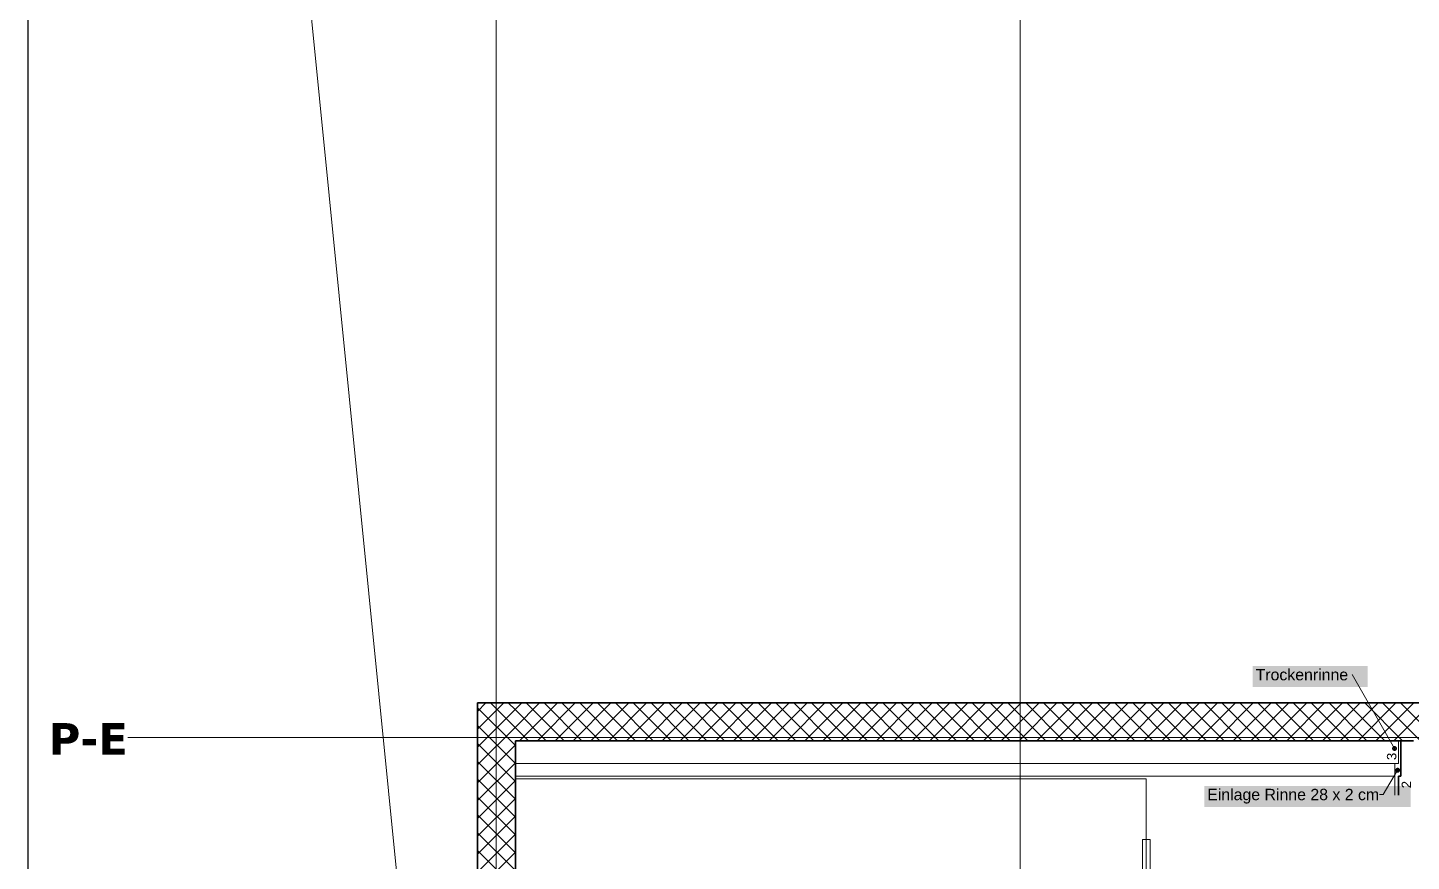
# Model space of a CAD drawing. Extents: x -1067 to 613, y -179 to 712.
# Drawn here: x -1062.4 to -843.1, y 80.3 to 212.4 of the extents above; entities that cross this region are included whole.
import ezdxf
from ezdxf.lldxf.tags import DXFTag

# ---------------------------------------------------------------- set-up
doc = ezdxf.new("R2010")
doc.units = 0
doc.layers.get('0').update_dxf_attribs({"lineweight": 13})
for name, color, linetype, lineweight, true_color in [('A-DETL-____-OTLN', 5, 'Continuous', 9, 0x0000ff), ('EL01_WAN_Leuchten', 7, 'Continuous', 13, 0x0080ff), ('S-GRID-____-IDEN', 7, 'Continuous', 9, 0x5555aa)]:
    doc.layers.add(name, color=color, linetype=linetype, lineweight=lineweight, true_color=true_color)
for name, color, linetype, lineweight in [('A-FLOR-____-OTLN', 7, 'Continuous', 9), ('A-WALL-____-MCUT', 7, 'Continuous', 35), ('A-WALL-____-PATT', 7, 'Continuous', 35), ('C-PRKG-____-OTLN', 7, 'Continuous', 9), ('S-GRID-____-OTLN', 7, 'Continuous', 5), ('Text', 7, 'Continuous', 5)]:
    doc.layers.add(name, color=color, linetype=linetype, lineweight=lineweight)
doc.styles.get("Standard").update_dxf_attribs({"font": 'arial.ttf'})
tags = doc.linetypes.add('_Rasterlinie_', pattern=[0.375, 0.2, -0.05, 0.075, -0.05]).pattern_tags.tags
tags[10:11] = [DXFTag(74, 4), DXFTag(75, 0), DXFTag(340, '0'), DXFTag(46, 1.0), DXFTag(50, 0.0), DXFTag(44, 0.0), DXFTag(45, 0.0)]
tags[8:9] = [DXFTag(74, 4), DXFTag(75, 0), DXFTag(340, '0'), DXFTag(46, 1.0), DXFTag(50, 0.0), DXFTag(44, 0.0), DXFTag(45, 0.0)]
tags[6:7] = [DXFTag(74, 4), DXFTag(75, 0), DXFTag(340, '0'), DXFTag(46, 1.0), DXFTag(50, 0.0), DXFTag(44, 0.0), DXFTag(45, 0.0)]
tags[4:5] = [DXFTag(74, 4), DXFTag(75, 0), DXFTag(340, '0'), DXFTag(46, 1.0), DXFTag(50, 0.0), DXFTag(44, 0.0), DXFTag(45, 0.0)]
tags = doc.linetypes.add('_Strichliert - Fein_', pattern=[0.15, 0.1, -0.05]).pattern_tags.tags
tags[6:7] = [DXFTag(74, 4), DXFTag(75, 0), DXFTag(340, '0'), DXFTag(46, 1.0), DXFTag(50, 0.0), DXFTag(44, 0.0), DXFTag(45, 0.0)]
tags[4:5] = [DXFTag(74, 4), DXFTag(75, 0), DXFTag(340, '0'), DXFTag(46, 1.0), DXFTag(50, 0.0), DXFTag(44, 0.0), DXFTag(45, 0.0)]
tags = doc.linetypes.add('Gestrichelt', pattern=[0.1, 0.05, -0.05]).pattern_tags.tags
tags[6:7] = [DXFTag(74, 4), DXFTag(75, 0), DXFTag(340, '0'), DXFTag(46, 1.0), DXFTag(50, 0.0), DXFTag(44, 0.0), DXFTag(45, 0.0)]
tags[4:5] = [DXFTag(74, 4), DXFTag(75, 0), DXFTag(340, '0'), DXFTag(46, 1.0), DXFTag(50, 0.0), DXFTag(44, 0.0), DXFTag(45, 0.0)]

# ---------------------------------------------------------------- blocks, each defined once
blk = doc.blocks.new('Referenz-A0UJ3194XE', base_point=(-1062.18, -175.86))
at = {"layer": 'A-DETL-____-OTLN', "color": 0, "linetype": '_Strichliert - Fein_', "ltscale": 0.13}
blk.add_line((-1035.16, 392.26), (-979.08, -171.09), dxfattribs=at)
at = {"layer": 'A-DETL-____-OTLN', "color": 0, "linetype": 'Continuous', "ltscale": 0.13}
for p, q in [((-845.1, 95.79), (-845.1, 99.38)), ((-845.7, 90.78), (-845.7, 95.79)), ((-845.7, 95.79), (-845.1, 95.79))]:
    blk.add_line(p, q, dxfattribs=at)
at = {"layer": 'A-DETL-____-OTLN', "color": 0, "linetype": 'Continuous', "lineweight": 35, "ltscale": 0.35}
for p, q in [((-845.1, 99.38), (-842.7, 99.38)), ((-844.7, 93.78), (-844.7, 99.38)), ((-845.1, 90.78), (-845.1, 93.78)), ((-845.1, 93.78), (-844.7, 93.78))]:
    blk.add_line(p, q, dxfattribs=at)
at = {"layer": 'A-DETL-____-OTLN', "color": 0, "linetype": 'Gestrichelt', "ltscale": 0.13}
blk.add_line((-845.7, 93.76), (-985.1, 93.76), dxfattribs=at)
at = {"layer": 'A-FLOR-____-OTLN', "color": 0, "linetype": 'Continuous', "ltscale": 0.13}
for p, q in [((-845.1, 99.36), (-985.1, 99.36)), ((-845.7, 95.78), (-985.1, 95.78))]:
    blk.add_line(p, q, dxfattribs=at)
at = {"layer": 'A-WALL-____-MCUT', "color": 0, "linetype": 'Continuous', "ltscale": 0.35}
for p, q in [((-691.1, 105.38), (-991.1, 105.38)), ((-991.1, 105.38), (-991.1, -171.09)), ((-985.1, 99.38), (-845.1, 99.38)), ((-985.1, -171.09), (-985.1, 99.38))]:
    blk.add_line(p, q, dxfattribs=at)
at = {"layer": 'A-WALL-____-PATT', "color": 0, "linetype": 'Continuous', "lineweight": 9, "ltscale": 0.13}
for p, q in [((-991.1, 104.03), (-989.76, 105.38)), ((-991.1, 101.21), (-986.93, 105.38)), ((-985.1, 101.43), (-989.04, 105.38)), ((-985.1, 104.26), (-986.22, 105.38)), ((-985.1, 104.38), (-984.1, 105.38)), ((-985.1, 101.55), (-981.27, 105.38)), ((-984.44, 99.38), (-978.44, 105.38)), ((-977.39, 99.38), (-983.39, 105.38)), ((-981.61, 99.38), (-975.61, 105.38)), ((-974.56, 99.38), (-980.56, 105.38)), ((-978.79, 99.38), (-972.79, 105.38)), ((-971.73, 99.38), (-977.73, 105.38)), ((-975.96, 99.38), (-969.96, 105.38)), ((-968.9, 99.38), (-974.9, 105.38)), ((-973.13, 99.38), (-967.13, 105.38)), ((-966.07, 99.38), (-972.07, 105.38)), ((-970.3, 99.38), (-964.3, 105.38)), ((-963.25, 99.38), (-969.25, 105.38)), ((-967.47, 99.38), (-961.47, 105.38)), ((-960.42, 99.38), (-966.42, 105.38)), ((-964.64, 99.38), (-958.64, 105.38)), ((-957.59, 99.38), (-963.59, 105.38)), ((-961.81, 99.38), (-955.81, 105.38)), ((-954.76, 99.38), (-960.76, 105.38)), ((-958.99, 99.38), (-952.99, 105.38)), ((-951.93, 99.38), (-957.93, 105.38)), ((-956.16, 99.38), (-950.16, 105.38)), ((-949.1, 99.38), (-955.1, 105.38)), ((-953.33, 99.38), (-947.33, 105.38)), ((-946.27, 99.38), (-952.27, 105.38)), ((-950.5, 99.38), (-944.5, 105.38)), ((-943.45, 99.38), (-949.45, 105.38)), ((-947.67, 99.38), (-941.67, 105.38)), ((-940.62, 99.38), (-946.62, 105.38)), ((-944.84, 99.38), (-938.84, 105.38)), ((-937.79, 99.38), (-943.79, 105.38)), ((-942.02, 99.38), (-936.02, 105.38)), ((-934.96, 99.38), (-940.96, 105.38)), ((-939.19, 99.38), (-933.19, 105.38)), ((-932.13, 99.38), (-938.13, 105.38)), ((-936.36, 99.38), (-930.36, 105.38)), ((-929.3, 99.38), (-935.3, 105.38)), ((-933.53, 99.38), (-927.53, 105.38)), ((-926.48, 99.38), (-932.48, 105.38)), ((-930.7, 99.38), (-924.7, 105.38)), ((-923.65, 99.38), (-929.65, 105.38)), ((-927.87, 99.38), (-921.87, 105.38)), ((-920.82, 99.38), (-926.82, 105.38)), ((-925.05, 99.38), (-919.05, 105.38)), ((-917.99, 99.38), (-923.99, 105.38)), ((-922.22, 99.38), (-916.22, 105.38)), ((-915.16, 99.38), (-921.16, 105.38)), ((-919.39, 99.38), (-913.39, 105.38)), ((-912.33, 99.38), (-918.33, 105.38)), ((-916.56, 99.38), (-910.56, 105.38)), ((-909.51, 99.38), (-915.51, 105.38)), ((-913.73, 99.38), (-907.73, 105.38)), ((-906.68, 99.38), (-912.68, 105.38)), ((-910.9, 99.38), (-904.9, 105.38)), ((-903.85, 99.38), (-909.85, 105.38)), ((-908.07, 99.38), (-902.07, 105.38)), ((-901.02, 99.38), (-907.02, 105.38)), ((-905.25, 99.38), (-899.25, 105.38)), ((-898.19, 99.38), (-904.19, 105.38)), ((-902.42, 99.38), (-896.42, 105.38)), ((-895.36, 99.38), (-901.36, 105.38)), ((-899.59, 99.38), (-893.59, 105.38)), ((-892.53, 99.38), (-898.53, 105.38)), ((-896.76, 99.38), (-890.76, 105.38)), ((-889.71, 99.38), (-895.71, 105.38)), ((-893.93, 99.38), (-887.93, 105.38)), ((-886.88, 99.38), (-892.88, 105.38)), ((-891.1, 99.38), (-885.1, 105.38)), ((-884.05, 99.38), (-890.05, 105.38)), ((-888.28, 99.38), (-882.28, 105.38)), ((-881.22, 99.38), (-887.22, 105.38)), ((-885.45, 99.38), (-879.45, 105.38)), ((-878.39, 99.38), (-884.39, 105.38)), ((-882.62, 99.38), (-876.62, 105.38)), ((-875.56, 99.38), (-881.56, 105.38)), ((-879.79, 99.38), (-873.79, 105.38)), ((-872.74, 99.38), (-878.74, 105.38)), ((-876.96, 99.38), (-870.96, 105.38)), ((-869.91, 99.38), (-875.91, 105.38)), ((-874.13, 99.38), (-868.13, 105.38)), ((-867.08, 99.38), (-873.08, 105.38)), ((-871.3, 99.38), (-865.3, 105.38)), ((-864.25, 99.38), (-870.25, 105.38)), ((-868.48, 99.38), (-862.48, 105.38)), ((-861.42, 99.38), (-867.42, 105.38)), ((-865.65, 99.38), (-859.65, 105.38)), ((-858.59, 99.38), (-864.59, 105.38)), ((-862.82, 99.38), (-856.82, 105.38)), ((-855.77, 99.38), (-861.77, 105.38)), ((-859.99, 99.38), (-853.99, 105.38)), ((-852.94, 99.38), (-858.94, 105.38)), ((-857.16, 99.38), (-851.16, 105.38)), ((-850.11, 99.38), (-856.11, 105.38)), ((-854.33, 99.38), (-848.33, 105.38)), ((-847.28, 99.38), (-853.28, 105.38)), ((-851.51, 99.38), (-845.51, 105.38)), ((-844.45, 99.38), (-850.45, 105.38)), ((-848.68, 99.38), (-842.68, 105.38)), ((-841.62, 99.38), (-847.62, 105.38)), ((-845.85, 99.38), (-839.85, 105.38)), ((-838.79, 99.38), (-844.79, 105.38)), ((-985.1, 98.6), (-991.1, 104.6)), ((-991.1, 98.38), (-985.1, 104.38)), ((-980.22, 99.38), (-985.1, 104.26)), ((-985.1, 95.77), (-991.1, 101.77)), ((-991.1, 95.55), (-985.1, 101.55)), ((-983.04, 99.38), (-985.1, 101.43)), ((-985.1, 92.94), (-991.1, 98.94)), ((-991.1, 92.72), (-985.1, 98.72)), ((-985.1, 90.11), (-991.1, 96.11)), ((-991.1, 89.89), (-985.1, 95.89)), ((-985.1, 87.29), (-991.1, 93.29)), ((-991.1, 87.06), (-985.1, 93.06)), ((-985.1, 84.46), (-991.1, 90.46)), ((-991.1, 84.24), (-985.1, 90.24)), ((-985.1, 81.63), (-991.1, 87.63)), ((-991.1, 81.41), (-985.1, 87.41)), ((-985.1, 78.8), (-991.1, 84.8)), ((-991.1, 78.58), (-985.1, 84.58)), ((-985.1, 75.97), (-991.1, 81.97)), ((-991.1, 75.75), (-985.1, 81.75))]:
    blk.add_line(p, q, dxfattribs=at)
at = {"layer": 'C-PRKG-____-OTLN', "color": 0, "linetype": 'Continuous', "ltscale": 0.13}
for p, q in [((-885.1, 93.34), (-985.1, 93.34)), ((-885.1, 40.35), (-885.1, 93.34)), ((-885.1, 93.34), (-885.1, 93.34))]:
    blk.add_line(p, q, dxfattribs=at)
at = {"layer": 'S-GRID-____-OTLN', "color": 0, "linetype": '_Rasterlinie_', "ltscale": 0.13}
for p, q in [((-988.14, -171.09), (-988.14, 546.38)), ((-905.1, -171.09), (-905.1, 546.38)), ((-1046.54, 99.88), (-144.67, 99.88))]:
    blk.add_line(p, q, dxfattribs=at)
at = {"layer": 'Text', "color": 0, "linetype": 'Continuous', "ltscale": 0.13}
for p, q in [((-845.72, 98.15), (-852.44, 109.85)), ((-846.01, 98.23), (-846.02, 98.19)), ((-846.02, 98.19), (-846.02, 98.15)), ((-846.02, 98.15), (-846.02, 98.11)), ((-846.02, 98.11), (-846.01, 98.07)), ((-846, 98.26), (-846.01, 98.23)), ((-846.01, 98.07), (-846, 98.03)), ((-845.98, 98.3), (-846, 98.26)), ((-846, 98.03), (-845.98, 98)), ((-845.96, 98.33), (-845.98, 98.3)), ((-845.98, 98), (-845.96, 97.97)), ((-845.93, 98.36), (-845.96, 98.33)), ((-845.96, 97.97), (-845.93, 97.94)), ((-845.9, 98.39), (-845.93, 98.36)), ((-845.93, 97.94), (-845.9, 97.91)), ((-845.87, 98.41), (-845.9, 98.39)), ((-845.9, 97.91), (-845.87, 97.89)), ((-845.84, 98.43), (-845.87, 98.41)), ((-845.87, 97.89), (-845.84, 97.87)), ((-845.8, 98.44), (-845.84, 98.43)), ((-845.84, 97.87), (-845.8, 97.86)), ((-845.76, 98.45), (-845.8, 98.44)), ((-845.8, 97.86), (-845.76, 97.85)), ((-845.72, 98.45), (-845.76, 98.45)), ((-845.76, 97.85), (-845.72, 97.85)), ((-845.68, 98.45), (-845.72, 98.45)), ((-845.72, 97.85), (-845.68, 97.85)), ((-845.64, 98.44), (-845.68, 98.45)), ((-845.68, 97.85), (-845.64, 97.86)), ((-845.61, 98.43), (-845.64, 98.44)), ((-845.64, 97.86), (-845.61, 97.87)), ((-845.57, 98.41), (-845.61, 98.43)), ((-845.61, 97.87), (-845.57, 97.89)), ((-845.54, 98.39), (-845.57, 98.41)), ((-845.57, 97.89), (-845.54, 97.91)), ((-845.51, 98.36), (-845.54, 98.39)), ((-845.54, 97.91), (-845.51, 97.94)), ((-845.48, 98.33), (-845.51, 98.36)), ((-845.51, 97.94), (-845.48, 97.97)), ((-845.46, 98.3), (-845.48, 98.33)), ((-845.48, 97.97), (-845.46, 98)), ((-845.45, 98.26), (-845.46, 98.3)), ((-845.46, 98), (-845.45, 98.03)), ((-845.43, 98.23), (-845.45, 98.26)), ((-845.45, 98.03), (-845.43, 98.07)), ((-845.42, 98.19), (-845.43, 98.23)), ((-845.43, 98.07), (-845.42, 98.11)), ((-845.42, 98.15), (-845.42, 98.19)), ((-845.42, 98.11), (-845.42, 98.15)), ((-845.24, 94.71), (-847.52, 90.86)), ((-845.53, 94.75), (-845.54, 94.71)), ((-845.54, 94.71), (-845.53, 94.68)), ((-845.51, 94.83), (-845.53, 94.79)), ((-845.53, 94.79), (-845.53, 94.75)), ((-845.53, 94.68), (-845.53, 94.64)), ((-845.53, 94.64), (-845.51, 94.6)), ((-845.5, 94.86), (-845.51, 94.83)), ((-845.51, 94.6), (-845.5, 94.56)), ((-845.47, 94.9), (-845.5, 94.86)), ((-845.5, 94.56), (-845.47, 94.53)), ((-845.45, 94.93), (-845.47, 94.9)), ((-845.47, 94.53), (-845.45, 94.5)), ((-845.42, 94.95), (-845.45, 94.93)), ((-845.45, 94.5), (-845.42, 94.48)), ((-845.39, 94.97), (-845.42, 94.95)), ((-845.42, 94.48), (-845.39, 94.45)), ((-845.35, 94.99), (-845.39, 94.97)), ((-845.39, 94.45), (-845.35, 94.44)), ((-845.31, 95), (-845.35, 94.99)), ((-845.35, 94.44), (-845.31, 94.42)), ((-845.28, 95.01), (-845.31, 95)), ((-845.31, 94.42), (-845.28, 94.42)), ((-845.24, 95.01), (-845.28, 95.01)), ((-845.28, 94.42), (-845.24, 94.41)), ((-845.2, 95.01), (-845.24, 95.01)), ((-845.24, 94.41), (-845.2, 94.42)), ((-845.16, 95), (-845.2, 95.01)), ((-845.2, 94.42), (-845.16, 94.42)), ((-845.12, 94.99), (-845.16, 95)), ((-845.16, 94.42), (-845.12, 94.44)), ((-845.09, 94.97), (-845.12, 94.99)), ((-845.12, 94.44), (-845.09, 94.45)), ((-845.05, 94.95), (-845.09, 94.97)), ((-845.09, 94.45), (-845.05, 94.48)), ((-845.02, 94.93), (-845.05, 94.95)), ((-845.05, 94.48), (-845.02, 94.5)), ((-845, 94.9), (-845.02, 94.93)), ((-845.02, 94.5), (-845, 94.53)), ((-844.98, 94.86), (-845, 94.9)), ((-845, 94.53), (-844.98, 94.56)), ((-844.96, 94.83), (-844.98, 94.86)), ((-844.98, 94.56), (-844.96, 94.6)), ((-844.95, 94.79), (-844.96, 94.83)), ((-844.96, 94.6), (-844.95, 94.64)), ((-844.94, 94.75), (-844.95, 94.79)), ((-844.95, 94.64), (-844.94, 94.68)), ((-844.94, 94.71), (-844.94, 94.75)), ((-844.94, 94.68), (-844.94, 94.71)), ((-847.52, 90.86), (-848.13, 90.86))]:
    blk.add_line(p, q, dxfattribs=at)
at = {"layer": 'Text', "color": 7, "linetype": 'Continuous', "ltscale": 0.13, "true_color": 0xffffff}
for points in [[(-849.99, 107.89), (-868.2, 107.89), (-849.99, 111.2)], [(-868.2, 107.89), (-849.99, 111.2), (-868.2, 111.2)], [(-849.99, 111.2), (-868.2, 111.2), (-868.2, 111.2)], [(-849.99, 107.89), (-849.99, 107.89), (-868.2, 107.89)], [(-843.14, 88.9), (-875.87, 88.9), (-843.14, 92.21)], [(-875.87, 88.9), (-843.14, 92.21), (-875.87, 92.21)], [(-843.14, 92.21), (-875.87, 92.21), (-875.87, 92.21)], [(-843.14, 88.9), (-843.14, 88.9), (-875.87, 88.9)]]:
    blk.add_solid(points, dxfattribs=at)
at = {"layer": 'Text', "color": 0, "linetype": 'Continuous', "ltscale": 0.13}
for points in [[(-846.01, 98.19), (-846.02, 98.19), (-846.01, 98.24)], [(-846.02, 98.15), (-846.02, 98.15), (-846.02, 98.19)], [(-846.01, 98.1), (-846.02, 98.1), (-846.02, 98.19)], [(-846.01, 98.06), (-846.01, 98.19), (-846.02, 98.19)], [(-846.02, 98.1), (-846.02, 98.15), (-846.02, 98.15)], [(-846.01, 98.06), (-846.01, 98.1), (-846.02, 98.1)], [(-845.99, 98.24), (-846.01, 98.24), (-845.99, 98.28)], [(-845.99, 98.06), (-846.01, 98.06), (-846.01, 98.24)], [(-845.99, 98.01), (-845.99, 98.24), (-846.01, 98.24)], [(-845.99, 98.01), (-845.99, 98.06), (-846.01, 98.06)], [(-845.96, 98.28), (-845.99, 98.28), (-845.96, 98.32)], [(-845.97, 98.01), (-845.99, 98.01), (-845.99, 98.28)], [(-845.96, 97.97), (-845.96, 98.28), (-845.99, 98.28)], [(-845.96, 97.97), (-845.97, 98.01), (-845.99, 98.01)], [(-845.93, 98.32), (-845.96, 98.32), (-845.93, 98.36)], [(-845.94, 97.97), (-845.96, 97.97), (-845.96, 98.32)], [(-845.93, 97.94), (-845.93, 98.32), (-845.96, 98.32)], [(-845.93, 97.94), (-845.94, 97.97), (-845.96, 97.97)], [(-845.9, 98.36), (-845.93, 98.36), (-845.9, 98.39)], [(-845.9, 97.94), (-845.93, 97.94), (-845.93, 98.36)], [(-845.9, 97.91), (-845.9, 98.36), (-845.93, 98.36)], [(-845.9, 97.91), (-845.9, 97.94), (-845.93, 97.94)], [(-845.86, 98.39), (-845.9, 98.39), (-845.86, 98.42)], [(-845.86, 97.91), (-845.9, 97.91), (-845.9, 98.39)], [(-845.86, 97.88), (-845.86, 98.39), (-845.9, 98.39)], [(-845.86, 97.88), (-845.86, 97.91), (-845.9, 97.91)], [(-845.81, 98.42), (-845.86, 98.42), (-845.81, 98.43)], [(-845.82, 97.88), (-845.86, 97.88), (-845.86, 98.42)], [(-845.81, 97.86), (-845.81, 98.42), (-845.86, 98.42)], [(-845.81, 97.86), (-845.82, 97.88), (-845.86, 97.88)], [(-845.77, 98.43), (-845.81, 98.43), (-845.77, 98.44)], [(-845.77, 97.86), (-845.81, 97.86), (-845.81, 98.43)], [(-845.77, 97.85), (-845.77, 98.43), (-845.81, 98.43)], [(-845.77, 97.85), (-845.77, 97.86), (-845.81, 97.86)], [(-845.72, 98.44), (-845.77, 98.44), (-845.72, 98.45)], [(-845.72, 97.85), (-845.77, 97.85), (-845.77, 98.44)], [(-845.72, 97.85), (-845.72, 98.44), (-845.77, 98.44)], [(-845.72, 97.85), (-845.72, 97.85), (-845.77, 97.85)], [(-845.68, 97.85), (-845.72, 97.85), (-845.72, 98.45)], [(-845.68, 98.44), (-845.72, 98.44), (-845.72, 98.45)], [(-845.68, 97.85), (-845.68, 98.44), (-845.72, 98.44)], [(-845.72, 97.85), (-845.68, 97.85), (-845.72, 97.85)], [(-845.63, 97.86), (-845.68, 97.86), (-845.68, 98.44)], [(-845.63, 98.43), (-845.67, 98.43), (-845.68, 98.44)], [(-845.68, 97.85), (-845.63, 97.86), (-845.68, 97.86)], [(-845.63, 97.86), (-845.63, 98.43), (-845.67, 98.43)], [(-845.59, 97.88), (-845.63, 97.88), (-845.63, 98.43)], [(-845.59, 98.42), (-845.63, 98.42), (-845.63, 98.43)], [(-845.59, 97.88), (-845.59, 98.42), (-845.63, 98.42)], [(-845.63, 97.86), (-845.59, 97.88), (-845.63, 97.88)], [(-845.55, 97.91), (-845.59, 97.91), (-845.59, 98.42)], [(-845.55, 98.39), (-845.58, 98.39), (-845.59, 98.42)], [(-845.59, 97.88), (-845.55, 97.91), (-845.59, 97.91)], [(-845.55, 97.91), (-845.55, 98.39), (-845.58, 98.39)], [(-845.51, 97.94), (-845.55, 97.94), (-845.55, 98.39)], [(-845.51, 98.36), (-845.54, 98.36), (-845.55, 98.39)], [(-845.55, 97.91), (-845.51, 97.94), (-845.55, 97.94)], [(-845.51, 97.94), (-845.51, 98.36), (-845.54, 98.36)], [(-845.48, 97.97), (-845.51, 97.97), (-845.51, 98.36)], [(-845.48, 98.32), (-845.51, 98.32), (-845.51, 98.36)], [(-845.48, 97.97), (-845.48, 98.32), (-845.51, 98.32)], [(-845.51, 97.94), (-845.48, 97.97), (-845.51, 97.97)], [(-845.45, 98.01), (-845.48, 98.01), (-845.48, 98.32)], [(-845.45, 98.28), (-845.48, 98.28), (-845.48, 98.32)], [(-845.45, 98.01), (-845.45, 98.28), (-845.48, 98.28)], [(-845.48, 97.97), (-845.45, 98.01), (-845.48, 98.01)], [(-845.44, 98.06), (-845.45, 98.06), (-845.45, 98.28)], [(-845.44, 98.24), (-845.45, 98.24), (-845.45, 98.28)], [(-845.44, 98.06), (-845.44, 98.24), (-845.45, 98.24)], [(-845.45, 98.01), (-845.44, 98.06), (-845.45, 98.06)], [(-845.43, 98.1), (-845.44, 98.1), (-845.44, 98.24)], [(-845.43, 98.19), (-845.43, 98.19), (-845.44, 98.24)], [(-845.44, 98.06), (-845.43, 98.1), (-845.44, 98.1)], [(-845.43, 98.1), (-845.43, 98.19), (-845.43, 98.19)], [(-845.42, 98.15), (-845.43, 98.15), (-845.43, 98.19)], [(-845.43, 98.1), (-845.42, 98.15), (-845.43, 98.15)], [(-845.53, 94.71), (-845.54, 94.71), (-845.53, 94.76)], [(-845.53, 94.67), (-845.53, 94.71), (-845.54, 94.71)], [(-845.52, 94.76), (-845.53, 94.76), (-845.52, 94.81)], [(-845.53, 94.67), (-845.53, 94.67), (-845.53, 94.76)], [(-845.52, 94.62), (-845.52, 94.76), (-845.53, 94.76)], [(-845.52, 94.62), (-845.53, 94.67), (-845.53, 94.67)], [(-845.5, 94.81), (-845.52, 94.81), (-845.5, 94.85)], [(-845.51, 94.62), (-845.52, 94.62), (-845.52, 94.81)], [(-845.5, 94.58), (-845.5, 94.81), (-845.52, 94.81)], [(-845.5, 94.58), (-845.51, 94.62), (-845.52, 94.62)], [(-845.48, 94.85), (-845.5, 94.85), (-845.48, 94.89)], [(-845.48, 94.58), (-845.5, 94.58), (-845.5, 94.85)], [(-845.48, 94.54), (-845.48, 94.85), (-845.5, 94.85)], [(-845.48, 94.54), (-845.48, 94.58), (-845.5, 94.58)], [(-845.45, 94.89), (-845.48, 94.89), (-845.45, 94.93)], [(-845.45, 94.54), (-845.48, 94.54), (-845.48, 94.89)], [(-845.45, 94.5), (-845.45, 94.89), (-845.48, 94.89)], [(-845.45, 94.5), (-845.45, 94.54), (-845.48, 94.54)], [(-845.41, 94.93), (-845.45, 94.93), (-845.41, 94.96)], [(-845.41, 94.5), (-845.45, 94.5), (-845.45, 94.93)], [(-845.41, 94.47), (-845.41, 94.93), (-845.45, 94.93)], [(-845.41, 94.47), (-845.41, 94.5), (-845.45, 94.5)], [(-845.37, 94.96), (-845.41, 94.96), (-845.37, 94.98)], [(-845.37, 94.47), (-845.41, 94.47), (-845.41, 94.96)], [(-845.37, 94.45), (-845.37, 94.96), (-845.41, 94.96)], [(-845.37, 94.45), (-845.37, 94.47), (-845.41, 94.47)], [(-845.33, 94.98), (-845.37, 94.98), (-845.33, 95)], [(-845.33, 94.45), (-845.37, 94.45), (-845.37, 94.98)], [(-845.33, 94.43), (-845.33, 94.98), (-845.37, 94.98)], [(-845.33, 94.43), (-845.33, 94.45), (-845.37, 94.45)], [(-845.28, 95), (-845.33, 95), (-845.28, 95.01)], [(-845.28, 94.43), (-845.33, 94.43), (-845.33, 95)], [(-845.28, 94.42), (-845.28, 95), (-845.33, 95)], [(-845.28, 94.42), (-845.28, 94.43), (-845.33, 94.43)], [(-845.24, 94.42), (-845.28, 94.42), (-845.28, 95.01)], [(-845.24, 94.41), (-845.24, 95.01), (-845.28, 95.01)], [(-845.24, 95.01), (-845.28, 95.01), (-845.24, 95.01)], [(-845.24, 94.41), (-845.24, 94.42), (-845.28, 94.42)], [(-845.19, 94.42), (-845.24, 94.42), (-845.24, 95.01)], [(-845.19, 94.42), (-845.19, 95.01), (-845.24, 95.01)], [(-845.19, 95.01), (-845.24, 95.01), (-845.24, 95.01)], [(-845.24, 94.41), (-845.19, 94.42), (-845.24, 94.42)], [(-845.14, 94.43), (-845.19, 94.43), (-845.19, 95.01)], [(-845.14, 95), (-845.19, 95), (-845.19, 95.01)], [(-845.14, 94.43), (-845.14, 95), (-845.19, 95)], [(-845.19, 94.42), (-845.14, 94.43), (-845.19, 94.43)], [(-845.1, 94.45), (-845.14, 94.45), (-845.14, 95)], [(-845.1, 94.98), (-845.14, 94.98), (-845.14, 95)], [(-845.1, 94.45), (-845.1, 94.98), (-845.14, 94.98)], [(-845.14, 94.43), (-845.1, 94.45), (-845.14, 94.45)], [(-845.06, 94.47), (-845.1, 94.47), (-845.1, 94.98)], [(-845.06, 94.96), (-845.1, 94.96), (-845.1, 94.98)], [(-845.06, 94.47), (-845.06, 94.96), (-845.1, 94.96)], [(-845.1, 94.45), (-845.06, 94.47), (-845.1, 94.47)], [(-845.02, 94.5), (-845.06, 94.5), (-845.06, 94.96)], [(-845.02, 94.93), (-845.06, 94.93), (-845.06, 94.96)], [(-845.02, 94.5), (-845.02, 94.93), (-845.06, 94.93)], [(-845.06, 94.47), (-845.02, 94.5), (-845.06, 94.5)], [(-844.99, 94.54), (-845.02, 94.54), (-845.02, 94.93)], [(-844.99, 94.89), (-845.02, 94.89), (-845.02, 94.93)], [(-844.99, 94.54), (-844.99, 94.89), (-845.02, 94.89)], [(-845.02, 94.5), (-844.99, 94.54), (-845.02, 94.54)], [(-844.97, 94.58), (-844.99, 94.58), (-844.99, 94.89)], [(-844.97, 94.85), (-844.99, 94.85), (-844.99, 94.89)], [(-844.97, 94.58), (-844.97, 94.85), (-844.99, 94.85)], [(-844.99, 94.54), (-844.97, 94.58), (-844.99, 94.58)], [(-844.95, 94.62), (-844.97, 94.62), (-844.97, 94.85)], [(-844.95, 94.81), (-844.97, 94.81), (-844.97, 94.85)], [(-844.95, 94.62), (-844.95, 94.81), (-844.97, 94.81)], [(-844.97, 94.58), (-844.95, 94.62), (-844.97, 94.62)], [(-844.94, 94.67), (-844.95, 94.67), (-844.95, 94.81)], [(-844.94, 94.76), (-844.95, 94.76), (-844.95, 94.81)], [(-844.94, 94.67), (-844.94, 94.76), (-844.95, 94.76)], [(-844.95, 94.62), (-844.94, 94.67), (-844.95, 94.67)], [(-844.94, 94.71), (-844.94, 94.71), (-844.94, 94.76)], [(-844.94, 94.67), (-844.94, 94.71), (-844.94, 94.71)]]:
    blk.add_solid(points, dxfattribs=at)
at = {"layer": 'S-GRID-____-IDEN', "color": 0, "linetype": 'Continuous', "lineweight": 5, "ltscale": 0.13, "insert": (-1059.09, 102.17), "char_height": 5, "attachment_point": 1}
blk.add_mtext('{\\fVerdana|b1|i0;P-E}', dxfattribs=at)
at = {"layer": 'Text', "color": 0, "linetype": 'Continuous', "ltscale": 0.13, "char_height": 1.8, "attachment_point": 1}
for s, insert in [('{\\fArial;Trockenrinne}', (-867.75, 110.75)), ('{\\fArial;Einlage Rinne 28 x 2 cm}', (-875.42, 91.76))]:
    blk.add_mtext(s, dxfattribs=dict(at, insert=insert))
at = {"layer": 'Text', "color": 0, "linetype": 'Continuous', "ltscale": 0.13, "char_height": 1.5, "attachment_point": 1, "rotation": 90}
for s, insert in [('{\\fArial;3}', (-846.93, 96.31)), ('{\\fArial;2}', (-844.6, 91.84))]:
    blk.add_mtext(s, dxfattribs=dict(at, insert=insert))
blk = doc.blocks.new('Kabelkanal-A0UJ31N2XE', base_point=(-885.7, 43.72))
at = {"color": 0, "linetype": 'ByBlock', "lineweight": -2, "ltscale": 0.13}
for p, q in [((-885.69, 83.71), (-885.69, 83.74)), ((-885.69, 83.74), (-884.49, 83.74)), ((-885.69, 43.75), (-885.69, 83.74)), ((-885.69, 83.71), (-884.49, 83.71)), ((-885.69, 43.72), (-885.69, 83.71)), ((-884.49, 83.71), (-884.49, 83.74)), ((-884.49, 83.74), (-884.49, 43.75)), ((-884.49, 83.71), (-884.49, 43.72)), ((-885.69, 43.72), (-885.69, 43.75)), ((-884.49, 43.75), (-885.69, 43.75)), ((-884.49, 43.72), (-885.69, 43.72)), ((-884.49, 43.72), (-884.49, 43.75))]:
    blk.add_line(p, q, dxfattribs=at)

msp = doc.modelspace()

# ---------------------------------------------------------------- linework, layer by layer
at = {"color": 0, "linetype": 'ByBlock', "lineweight": -2, "ltscale": 0.13}
msp.add_line((-1062.42, 706.53), (-1062.42, -174.47), dxfattribs=at)

# ---------------------------------------------------------------- block references
at = {"color": 9, "lineweight": 25, "ltscale": 0.25, "true_color": 0xc0c0c0}
msp.add_blockref('Referenz-A0UJ3194XE', (-1062.18, -175.86), dxfattribs=at)
at = {"layer": 'EL01_WAN_Leuchten', "ltscale": 0.13}
msp.add_blockref('Kabelkanal-A0UJ31N2XE', (-885.7, 43.72), dxfattribs=at)

doc.saveas('drawing.dxf')
